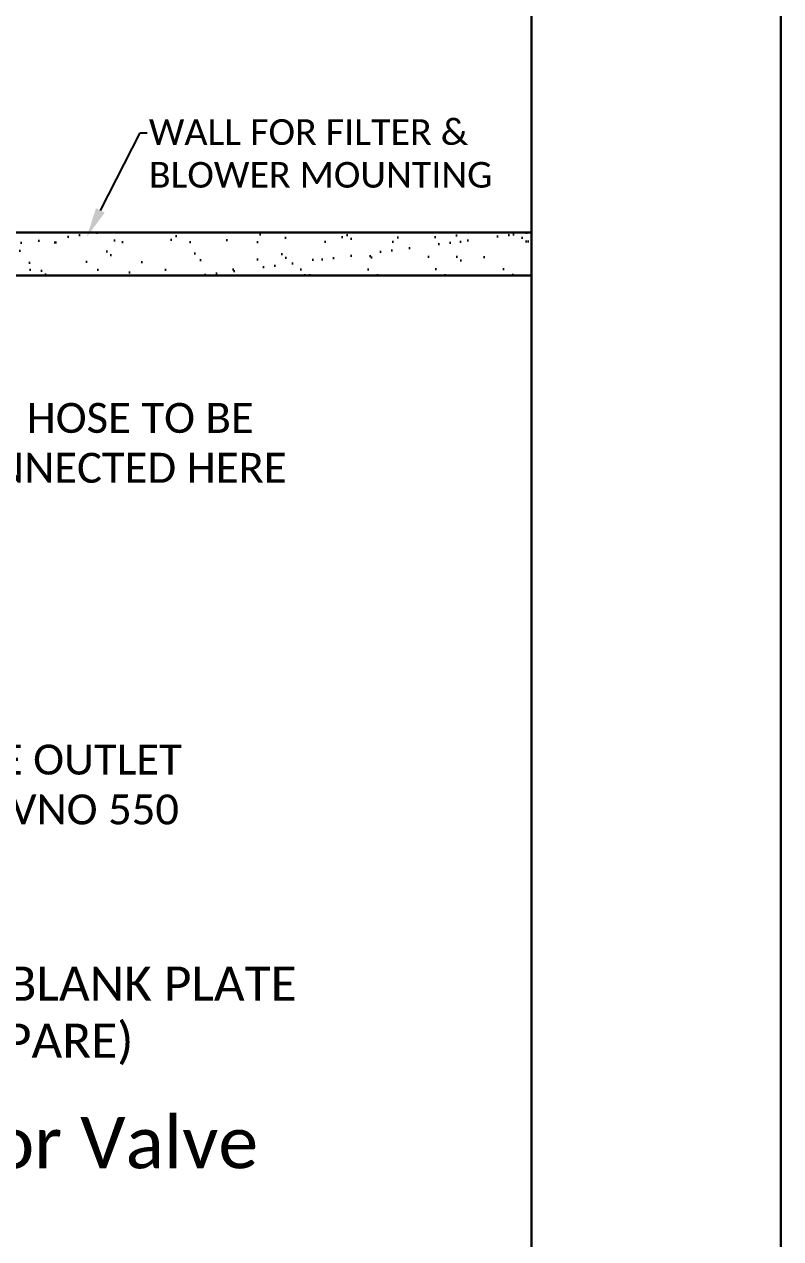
# Model space of a CAD drawing. Header units: millimetres. Extents: x 13935 to 21534, y -198 to 9202.
# Drawn here: x 20649 to 21534, y 6528 to 7948 of the extents above; entities that cross this region are included whole.
import ezdxf
from ezdxf import colors
from ezdxf.entities.mleader import LeaderData, LeaderLine
from ezdxf.math import Vec2, Vec3

# ---------------------------------------------------------------- set-up
doc = ezdxf.new("R2010")
doc.units = ezdxf.units.MM
doc.header["$LTSCALE"] = 326.7
doc.linetypes.add('DASHED', pattern=[0.2, 0.1, -0.1])
doc.layers.get('0').update_dxf_attribs({"linetype": 'CONTINUOUS'})
doc.styles.get("Standard").update_dxf_attribs({"font": 'calibri.ttf'})

msp = doc.modelspace()

# ---------------------------------------------------------------- hatches: boundary and pattern name
at = {"linetype": 'DASHED', "lineweight": 30}
h = msp.add_hatch(dxfattribs=at)
h.set_pattern_fill('AR-SAND')
h.set_pattern_definition([(37.5, (7820.81, 5346.375), (-1.60003, 48.94132), [0, -38.608, 0, -43.18, 0, -41.275]), (7.5, (7820.81, 5346.375), (44.95233, 71.6825), [0, -20.828, 0, -34.798, 0, -13.335]), (327.5, (7789.57, 5346.375), (79.09924, 0.14372), [0, -12.7, 0, -45.72, 0, -59.69]), (317.5, (7789.57, 5346.375), (76.35565, 22.29293), [0, -6.35, 0, -29.972, 0, -34.29])])
h.paths.add_polyline_path([(21242.39745, 7654.60993), (19665.222, 7654.60993), (19615.59053, 7654.60993), (19615.59053, 7704.60993), (21242.39745, 7704.60993)])

# ---------------------------------------------------------------- linework, layer by layer
at = {"linetype": 'ByBlock', "lineweight": 30}
for p, q in [((21533.98299, 9201.73418), (21533.98299, 4662.21607)), ((19615.59053, 7704.60993), (21242.39745, 7704.60993))]:
    msp.add_line(p, q, dxfattribs=at)
at = {"linetype": 'DASHED', "lineweight": 30}
msp.add_line((21242.39745, 7704.60993), (21242.39745, 7654.60993), dxfattribs=at)
at = {"lineweight": 30}
msp.add_line((19665.222, 7654.60993), (21242.39745, 7654.60993), dxfattribs=at)
msp.add_lwpolyline([(19474.6264, 7978.7859), (21242.39745, 7978.7859), (21242.39745, 6513.94669), (19474.6264, 6513.94669)], close=True, dxfattribs=at)

# ---------------------------------------------------------------- texts
at = {"color": 0, "linetype": 'Continuous', "lineweight": 30, "attachment_point": 1}
for s, insert, char_height in [('GAS HOSE TO BE \\PCONNECTED HERE', (20548.76391, 7505.36782), 35), ('{\\C256;Inline Outlet For Valve}', (20073.4329, 6670.15889), 60)]:
    msp.add_mtext(s, dxfattribs=dict(at, insert=insert, char_height=char_height))
at = {"color": 0, "linetype": 'Continuous', "lineweight": 25, "insert": (20499.89165, 7105.73584), "char_height": 35, "attachment_point": 1}
msp.add_mtext('{\\C256;INLINE OUTLET \\PFOR BVNO 550}', dxfattribs=at)

# ---------------------------------------------------------------- leaders
at = {"color": 0, "linetype": 'Continuous', "lineweight": 30}
ml = msp.add_multileader_mtext('Standard', dxfattribs=at)
ml.set_content('WALL FOR FILTER &\\PBLOWER MOUNTING ')
ml.set_leader_properties(linetype='ByLayer')
ml.build(insert=Vec2(0, 0))
ml.multileader.update_dxf_attribs({"text_right_attachment_type": 6, "arrow_head_size": 35})
ctx = ml.context
ctx.base_point, ctx.char_height, ctx.arrow_head_size, ctx.plane_origin = Vec3(20792.99173, 7821.38586), 30, 35, Vec3(20739.52515, 7749.32713)
ctx.right_attachment = 6
notes = []
notes.append((ctx, [(0, (1, 1, 0), (20784.99173, 7821.38586), (1, 0), 8, [(0, [(20722.32983, 7699.40695)], 0, [])])]))
ctx.mtext.insert, ctx.mtext.flow_direction = Vec3(20794.99173, 7837.22817), 5
ml = msp.add_multileader_mtext('Standard', dxfattribs=at)
ml.set_content(' CLOSE WITH A BLANK PLATE\\P (COME WITH SPARE)')
ml.set_leader_properties(linetype='ByLayer')
ml.build(insert=Vec2(0, 0))
ml.multileader.update_dxf_attribs({"text_right_attachment_type": 6})
ctx = ml.context
ctx.base_point, ctx.char_height, ctx.plane_origin = Vec3(20234.98693, 6820.61156), 40, Vec3(20039.34426, 7026.18875)
ctx.right_attachment = 6
notes.append((ctx, [(0, (1, 1, 0), (20226.98693, 6820.61156), (1, 0), 8, [(0, [(20039.34426, 7026.18875)], 0, [])])]))
ctx.mtext.insert, ctx.mtext.flow_direction = Vec3(20236.98693, 6846.11925), 5
for ctx, leaders in notes:
    for number, flags, end, landing, length, lines in leaders:
        leader = LeaderData()
        leader.index, (leader.has_last_leader_line, leader.has_dogleg_vector, leader.attachment_direction) = number, flags
        leader.last_leader_point, leader.dogleg_vector, leader.dogleg_length = Vec3(end), Vec3(landing), length
        for number, points, colour, breaks in lines:
            line = LeaderLine()
            line.index, line.vertices, line.color, line.breaks = number, Vec3.list(points), colors.encode_raw_color(colour), breaks
            leader.lines.append(line)
        ctx.leaders.append(leader)

doc.saveas('drawing.dxf')
